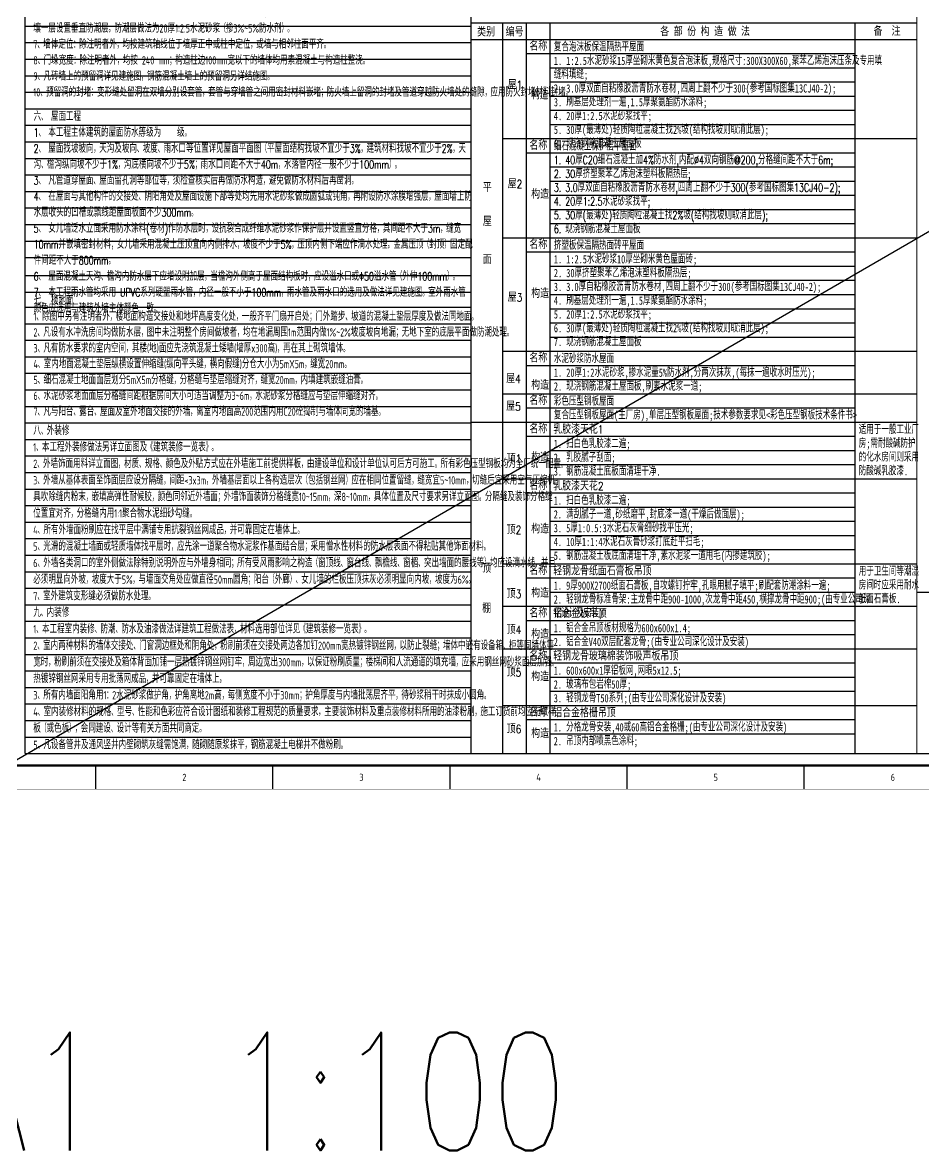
# Model space of a CAD drawing. Extents: x 93518 to 937116, y -359949 to 58022.
# Drawn here: x 689422 to 727567, y -57413 to -9662 of the extents above; entities that cross this region are included whole.
import ezdxf
from ezdxf.enums import TextEntityAlignment as Align

# ---------------------------------------------------------------- set-up
doc = ezdxf.new("R2010")
doc.units = 0
doc.header["$LTSCALE"] = 1000
doc.header["$MEASUREMENT"] = 0
doc.layers.get('0').update_dxf_attribs({"color": 8, "linetype": 'CONTINUOUS'})
for name, color, linetype in [('-人员定位', 6, 'CONTINUOUS'), ('55', 8, 'CONTINUOUS'), ('B', 8, 'CONTINUOUS'), ('PUB_TEXT', 8, 'CONTINUOUS'), ('工程做法表', 8, 'CONTINUOUS')]:
    doc.layers.add(name, color=color, linetype=linetype)
doc.styles.add('BIGFONT', font='geditxt.shx', dxfattribs={"bigfont": 'hztxt.shx'})
doc.styles.add('HZ', font='geditxt.shx', dxfattribs={"width": 0.8, "bigfont": 'dxt.shx'})
doc.styles.get("Standard").update_dxf_attribs({"font": 'GBENOR', "bigfont": 'GBCBIG'})
doc.styles.add('TK', font='geditxt.shx', dxfattribs={"width": 0.75, "bigfont": 'dxt.shx'})

# ---------------------------------------------------------------- blocks, each defined once
blk = doc.blocks.new('GEDI_WK_A11')
at = {"color": 3}
for p, q in [((75, 0), (75, 10)), ((150, 0), (150, 10)), ((225, 0), (225, 10)), ((300, 0), (300, 10)), ((375, 0), (375, 10))]:
    blk.add_line(p, q, dxfattribs=at)
for points, const_width in [([(0, 0), (1050, 0), (1050, 594), (0, 594)], 0.1), ([(25, 10), (1040, 10), (1040, 584), (25, 584)], 1)]:
    blk.add_lwpolyline(points, close=True, dxfattribs=dict(at, const_width=const_width))
for s, p in [('2', (112.5, 5)), ('3', (187.5, 5)), ('4', (262.5, 5)), ('5', (337.5, 5)), ('6', (412.5, 5))]:
    blk.add_text(s, height=3, dxfattribs=at).set_placement(p, align=Align.MIDDLE)
blk = doc.blocks.new('A$C7DF8697A')
blk.add_blockref('GEDI_WK_A11', (0, 0))
at = {"style": 'TK', "width": 0.85}
for tag, height, p in [('PROJECTNAME', 4.75, (985, 44)), ('PHASE', 4, (1027, 44)), ('DRAWINGNAME', 4.75, (995, 31))]:
    blk.add_attdef(tag, text='', height=height, dxfattribs=at).set_placement(p, align=Align.MIDDLE_CENTER)
for tag, p, height in [('APPROVE', (872, 32.75), 3.5), ('DESIGN', (917, 32.75), 3.5), ('REVIEW1', (872, 25.75), 3.5), ('DRAW', (917, 25.75), 3.5), ('REVIEW2', (872, 18.75), 3.5), ('PROPORTION', (917, 18.75), 3.5), ('DRAWINGNUMBER', (967, 18.5), 4), ('CHECK', (872, 11.75), 3.5), ('DATE', (917, 11.75), 3.5), ('VERSION', (1033, 11.75), 3.5)]:
    blk.add_attdef(tag, p, '', height=height, dxfattribs=at)

msp = doc.modelspace()

# ---------------------------------------------------------------- linework, layer by layer
at = {"layer": '-人员定位'}
msp.add_line((683699.6, -44038.7), (790694, 17940.5), dxfattribs=at)
at = {"layer": '55', "color": 6, "const_width": 12.8}
for points in [[(694322.9, -14224.1), (694391.3, -14224.1)], [(694356.2, -14224.1), (694356.2, -14465.6)], [(694417.7, -14224.1), (694486, -14224.1)], [(694450.9, -14224.1), (694450.9, -14465.6)], [(694322.9, -14465.6), (694391.3, -14465.6)], [(694417.7, -14465.6), (694486, -14465.6)]]:
    msp.add_lwpolyline(points, dxfattribs=at)
at = {"layer": '工程做法表', "const_width": 50}
for points in [[(689522.3, 14688.9), (743450.9, 14688.9), (743450.9, -40611.1), (727287.8, -40611.1)], [(689522.3, 14688.9), (743450.9, 14688.9), (743450.9, -40611.1), (727287.8, -40611.1)], [(689526.5, 14688.9), (689526.5, -40611.1)], [(708407.2, 14688.9), (708407.2, -40611.1)], [(727287.8, 14688.9), (727287.8, -40611.1)], [(689522.3, -40611.1), (727287.8, -40611.1)]]:
    msp.add_lwpolyline(points, dxfattribs=at)
at = {"layer": '工程做法表'}
for points in [[(689522.3, -9811.1), (708407.2, -9811.1)], [(708407.2, -9674.8), (727287.8, -9674.8)], [(709745.1, -9674.8), (709745.1, -40611.1)], [(710745.1, -9674.8), (710745.1, -40611.1)], [(711745.1, -9674.8), (711745.1, -40611.1)], [(724660.5, -9674.8), (724660.5, -40611.1)], [(708407.2, -10374.8), (727287.8, -10374.8)], [(689522.3, -10511.1), (708407.2, -10511.1)], [(710745.1, -10974.8), (724660.5, -10974.8)], [(689522.3, -11211.1), (708407.2, -11211.1)], [(689522.3, -11911.1), (708407.2, -11911.1)], [(711745.1, -11574.8), (724660.5, -11574.8)], [(711745.1, -12174.8), (724660.5, -12174.8)], [(689522.3, -12611.1), (708407.2, -12611.1)], [(711745.1, -12774.8), (724660.5, -12774.8)], [(689522.3, -13311.1), (708407.2, -13311.1)], [(711745.1, -13374.8), (724660.5, -13374.8)], [(689522.3, -14011.1), (708407.2, -14011.1)], [(711745.1, -13974.8), (724660.5, -13974.8)], [(689522.3, -14711.1), (708407.2, -14711.1)], [(709745.1, -14574.8), (727287.8, -14574.8)], [(710745.1, -15174.8), (724660.5, -15174.8)], [(689522.3, -15411.1), (708407.2, -15411.1)], [(689522.3, -16111.1), (708407.2, -16111.1)], [(711745.1, -15774.8), (724660.5, -15774.8)], [(711745.1, -16374.8), (724660.5, -16374.8)], [(689522.3, -16811.1), (708407.2, -16811.1)], [(689522.3, -16811.1), (708407.2, -16811.1)], [(711745.1, -16974.8), (724660.5, -16974.8)], [(689522.3, -17511.1), (708407.2, -17511.1)], [(711745.1, -17574.8), (724660.5, -17574.8)], [(689522.3, -18211.1), (708407.2, -18211.1)], [(711745.1, -18174.8), (724660.5, -18174.8)], [(689522.3, -18911.1), (708407.2, -18911.1)], [(709745.1, -18774.8), (727287.8, -18774.8)], [(710745.1, -19374.8), (724660.5, -19374.8)], [(689522.3, -19611.1), (708407.2, -19611.1)], [(711745.1, -19974.8), (724660.5, -19974.8)], [(689522.3, -20375.9), (708407.2, -20375.9)], [(711745.1, -20574.8), (724660.5, -20574.8)], [(689522.3, -21075.9), (708407.2, -21075.9)], [(711745.1, -21174.8), (724660.5, -21174.8)], [(689522.3, -21711.1), (708407.2, -21711.1)], [(711745.1, -21774.8), (724660.5, -21774.8)], [(689522.3, -22411.1), (708407.2, -22411.1)], [(711745.1, -22374.8), (724660.5, -22374.8)], [(689522.3, -23111.1), (708407.2, -23111.1)], [(711745.1, -22974.8), (724660.5, -22974.8)], [(689522.3, -23811.1), (708407.2, -23811.1)], [(709745.1, -23574.8), (727287.8, -23574.8)], [(710745.1, -24174.8), (724660.5, -24174.8)], [(689522.3, -24511.1), (708407.2, -24511.1)], [(711745.1, -24774.8), (724660.5, -24774.8)], [(689522.3, -25211.1), (708407.2, -25211.1)], [(709745.1, -25374.8), (727287.8, -25374.8)], [(689522.3, -25911.1), (708407.2, -25911.1)], [(710745.1, -25974.8), (724660.5, -25974.8)], [(689522.3, -26611.1), (708407.2, -26611.1)], [(708407.2, -26574.8), (727287.8, -26574.8)], [(710745.1, -27174.8), (724660.5, -27174.8)], [(689522.3, -27311.1), (708407.2, -27311.1)], [(689522.3, -28011.1), (708407.2, -28011.1)], [(711745.1, -27774.8), (724660.5, -27774.8)], [(711745.1, -28374.8), (724660.5, -28374.8)], [(689522.3, -28711.1), (708407.2, -28711.1)], [(709745.1, -28974.8), (727287.8, -28974.8)], [(689522.3, -29411.1), (708407.2, -29411.1)], [(710745.1, -29574.8), (724660.5, -29574.8)], [(689522.3, -30111.1), (708407.2, -30111.1)], [(711745.1, -30174.8), (724660.5, -30174.8)], [(689522.3, -30811.1), (708407.2, -30811.1)], [(711745.1, -30774.8), (724660.5, -30774.8)], [(689522.3, -31511.1), (708407.2, -31511.1)], [(711745.1, -31374.8), (724660.5, -31374.8)], [(711745.1, -31974.8), (724660.5, -31974.8)], [(689522.3, -32211.1), (708407.2, -32211.1)], [(689522.3, -32911.1), (708407.2, -32911.1)], [(709745.1, -32574.8), (727287.8, -32574.8)], [(710745.1, -33174.8), (724660.5, -33174.8)], [(689522.3, -33611.1), (708407.2, -33611.1)], [(711745.1, -33774.8), (724660.5, -33774.8)], [(727287.8, -33774.8), (743450.9, -33774.8)], [(689522.3, -34311.1), (708407.2, -34311.1)], [(709745.1, -34374.8), (727287.8, -34374.8)], [(689518, -35011.1), (708407.2, -35011.1)], [(710745.1, -34974.8), (724660.5, -34974.8)], [(711745.1, -34974.8), (724660.5, -34974.8)], [(689522.3, -35711.1), (708407.2, -35711.1)], [(711745.1, -35574.8), (724660.5, -35574.8)], [(711745.1, -35574.8), (724660.5, -35574.8)], [(709745.1, -36174.8), (727287.8, -36174.8)], [(689522.3, -36411.1), (708407.2, -36411.1)], [(689522.3, -37111.1), (708407.2, -37111.1)], [(689522.3, -37111.1), (708407.2, -37111.1)], [(710745.1, -36774.8), (724660.5, -36774.8)], [(711745.1, -36774.8), (724660.5, -36774.8)], [(711745.1, -37374.8), (724660.5, -37374.8)], [(689522.3, -37811.1), (708407.2, -37811.1)], [(689522.3, -37811.1), (708407.2, -37811.1)], [(711745.1, -37974.8), (724660.5, -37974.8)], [(711745.1, -37974.8), (724660.5, -37974.8)], [(689522.3, -38511.1), (708407.2, -38511.1)], [(709745.1, -38574.8), (727287.8, -38574.8)], [(689522.3, -39211.1), (708407.2, -39211.1)], [(710745.1, -39174.8), (724660.5, -39174.8)], [(711745.1, -39174.8), (724660.5, -39174.8)], [(689522.3, -39911.1), (708407.2, -39911.1)], [(711745.1, -39774.8), (724660.5, -39774.8)]]:
    msp.add_lwpolyline(points, dxfattribs=at)

# ---------------------------------------------------------------- block references
at = {"xscale": 100, "yscale": 100, "zscale": 100}
msp.add_blockref('A$C7DF8697A', (685022.3, -42116.5), dxfattribs=at)

# ---------------------------------------------------------------- texts
at = {"layer": 'B', "color": 0, "lineweight": 0, "style": 'HZ', "width": 0.75}
msp.add_text('A1  1:100', height=5000, dxfattribs=at).set_placement((686764.7, -57412.5))
at = {"layer": 'PUB_TEXT', "linetype": 'Continuous', "style": 'BIGFONT', "width": 0.8}
for s, p in [('类别', (709048.5, -10245.6)), ('编号', (710256.7, -10245.6)), ('备  注', (726025.9, -10214.9)), ('名称', (711261.3, -10845.6)), ('屋1', (710271.1, -12476.9)), ('名称', (711261.3, -15045.6)), ('平', (709100, -16824.7)), ('屋2', (710271.1, -16676.9)), ('屋', (709100, -18264)), ('名称', (711261.3, -19245.6)), ('面', (709100, -19881.8)), ('屋3', (710271.1, -21476.9)), ('名称', (711261.3, -24045.6)), ('屋4', (710209.7, -24921.6)), ('屋5', (710209.7, -26091.5)), ('名称', (711261.3, -25845.6)), ('名称', (711261.3, -27045.6)), ('顶1', (710230.6, -28304.5)), ('名称', (711261.3, -29445.6)), ('顶2', (710230.6, -31316.4)), ('顶', (709072.5, -32956.1)), ('名称', (711261.3, -33045.6)), ('顶3', (710230.6, -34028.4)), ('棚', (709072.5, -34644.8)), ('名称', (711261.3, -34845.6)), ('顶4', (710230.6, -35547.8)), ('名称', (711261.3, -36645.6)), ('顶5', (710230.6, -37347.8)), ('名称', (711261.3, -39045.6)), ('顶6', (710230.6, -39747.8))]:
    msp.add_text(s, height=350, dxfattribs=at).set_placement(p, align=Align.CENTER)
at = {"layer": 'PUB_TEXT', "linetype": 'Continuous', "width": 0.8}
for s, style, p in [('各 部 份 构 造 做 法', 'BIGFONT', (716424.9, -10226.5)), ('构造', 'HZ', (710957.7, -12912)), ('构造', 'BIGFONT', (710957.7, -17112)), ('构造', 'BIGFONT', (710957.7, -21312)), ('构造', 'BIGFONT', (710957.7, -25192.6)), ('乳胶漆天花1', 'BIGFONT', (711892.2, -27064.8)), ('构造', 'BIGFONT', (710957.7, -28250.7)), ('乳胶漆天花2', 'BIGFONT', (711892.2, -29464.8)), ('构造', 'BIGFONT', (710957.7, -31284.4)), ('轻钢龙骨纸面石膏板吊顶', 'BIGFONT', (711892.2, -33064.8)), ('构造', 'BIGFONT', (710957.7, -33996.4)), ('铝合金板吊顶', 'BIGFONT', (711892.2, -34864.8)), ('构造', 'BIGFONT', (710957.7, -35739.6)), ('轻钢龙骨玻璃棉装饰吸声板吊顶', 'BIGFONT', (711892.2, -36664.8)), ('构造', 'BIGFONT', (710957.7, -37539.6)), ('铝合金格栅吊顶', 'BIGFONT', (711892.2, -39064.8)), ('构造', 'BIGFONT', (710957.7, -39939.6))]:
    msp.add_text(s, height=350, dxfattribs=dict(at, style=style)).set_placement(p)
at = {"layer": 'PUB_TEXT', "linetype": 'Continuous', "char_height": 350, "attachment_point": 1}
for s, insert, width, line_spacing_factor, style in [('{\\W0.7;五\\Fgbenor,gbcbig|c134;、\\Fgeditxt,dxt|c134;墙体工程\\P\\Fgbenor,gbcbig|c134;1、\\Fgeditxt,dxt|c134;本工程基础墙\\Fgbenor,gbcbig|c134;、\\Fgeditxt,dxt|c134;内外承重墙所用砌体与砂浆材料\\Fgbenor,gbcbig|c134;、\\Fgeditxt,dxt|c134;强度标号详结施\\Fgbenor,gbcbig|c134;；\\Fgeditxt,dxt|c134;非承重墙与其他墙\\Fgbenor,gbcbig|c134;、\\Fgeditxt,dxt|c134;柱或楼地面连接以及门窗过梁构造应符合有关墙体标准图集构造的规定\\Fgbenor,gbcbig|c134;。\\Fgeditxt,dxt|c134;\\P\\Fgbenor,gbcbig|c134;2、\\Fgeditxt,dxt|c134;门窗洞口及一般孔洞过梁及墙体抗震构造措施详见本图册建筑工程做法表\\Fgbenor,gbcbig|c134;。\\Fgeditxt,dxt|c134;\\P\\Fgbenor,gbcbig|c134;3、\\Fgeditxt,dxt|c134;本工程选用的墙体材料\\Fgbenor,gbcbig|c134;：\\Fgeditxt,dxt|c134;\\P\\C6;蒸压加气混凝土砌块\\Fgbenor,gbcbig|c134;,ACB\\Fgeditxt,dxt|c134; \\Fgbenor,gbcbig|c134;A7.5\\Fgeditxt,dxt|c134; \\Fgbenor,gbcbig|c134;B06,\\Fgeditxt,dxt|c134;砌块主要规格尺寸为\\Fgbenor,gbcbig|c134;600x200(240)x250mm;\\Fgeditxt,dxt|c134;蒸压灰砂砖砌块\\Fgbenor,gbcbig|c134;,\\Fgeditxt,dxt|c134;强度等级\\Fgbenor,gbcbig|c134;MU10,\\Fgeditxt,dxt|c134;砌块主要规格尺寸为\\Fgbenor,gbcbig|c134;240x115x53mm。\\Fgeditxt,dxt|c134;\\C256;墙体的砌筑方法及施工措施应严格按国标\\Fgbenor,gbcbig|c134;<\\Fgeditxt,dxt|c134;砌体工程施工质量验收规范\\Fgbenor,gbcbig|c134;>(GB50203-2011)\\Fgeditxt,dxt|c134;和广东省标\\Fgbenor,gbcbig|c134;<\\Fgeditxt,dxt|c134;非承重混凝土小型砌块砌体工程技术规程\\Fgbenor,gbcbig|c134;>(DBJ/T15-18-97)\\Fgeditxt,dxt|c134;执行\\Fgbenor,gbcbig|c134;。\\Fgeditxt,dxt|c134;\\P\\Fgbenor,gbcbig|c134;4、\\Fgeditxt,dxt|c134;墙体砌筑用砂浆在防潮层以上用\\Fgbenor,gbcbig|c134;M5\\Fgeditxt,dxt|c134;混合砂浆\\Fgbenor,gbcbig|c134;；\\Fgeditxt,dxt|c134;防潮层以下用\\Fgbenor,gbcbig|c134;M10\\Fgeditxt,dxt|c134;水泥砂浆\\Fgbenor,gbcbig|c134;；\\Fgeditxt,dxt|c134;顶层砌筑砂浆强度\\Fgbenor,gbcbig|c134;M7.5。\\Fgeditxt,dxt|c134;灰砂砖\\Fgbenor,gbcbig|c134;、\\Fgeditxt,dxt|c134;加气混凝土砌块宜采用保水性强的砂浆砌筑或专用砂浆砌筑\\Fgbenor,gbcbig|c134;。\\Fgeditxt,dxt|c134;\\P\\Fgbenor,gbcbig|c134;5、\\Fgeditxt,dxt|c134;构造柱及圈梁\\Fgbenor,gbcbig|c134;：\\Fgeditxt,dxt|c134;做法详见本图册\\Fgbenor,gbcbig|c134;《\\Fgeditxt,dxt|c134;建筑工程做法表\\Fgbenor,gbcbig|c134;》。\\Fgeditxt,dxt|c134;\\P\\Fgbenor,gbcbig|c134;6、\\Fgeditxt,dxt|c134;防潮层\\Fgbenor,gbcbig|c134;：\\Fgeditxt,dxt|c134;砖墙或砌体墙身防潮层一般设于室内地面标高以下\\Fgbenor,gbcbig|c134;0.06m\\Fgeditxt,dxt|c134;处\\Fgbenor,gbcbig|c134;；\\Fgeditxt,dxt|c134;当两相邻房间之间室内地面有高差时\\Fgbenor,gbcbig|c134;，\\Fgeditxt,dxt|c134;应在墙身内设置高低两道水平防潮层\\Fgbenor,gbcbig|c134;，\\Fgeditxt,dxt|c134;并在靠土壤一层设置垂直防潮层\\Fgbenor,gbcbig|c134;。\\Fgeditxt,dxt|c134;防潮层做法为\\Fgbenor,gbcbig|c134;20\\Fgeditxt,dxt|c134;厚\\Fgbenor,gbcbig|c134;1:2.5\\Fgeditxt,dxt|c134;水泥砂浆\\Fgbenor,gbcbig|c134;（\\Fgeditxt,dxt|c134;掺\\Fgbenor,gbcbig|c134;3%~5%\\Fgeditxt,dxt|c134;防水剂\\Fgbenor,gbcbig|c134;）。\\Fgeditxt,dxt|c134;\\P\\Fgbenor,gbcbig|c134;7、\\Fgeditxt,dxt|c134;墙体定位\\Fgbenor,gbcbig|c134;：\\Fgeditxt,dxt|c134;除注明者外\\Fgbenor,gbcbig|c134;，\\Fgeditxt,dxt|c134;均按建筑轴线位于墙厚正中或柱中定位\\Fgbenor,gbcbig|c134;，\\Fgeditxt,dxt|c134;或墙与相邻柱面平齐\\Fgbenor,gbcbig|c134;。\\Fgeditxt,dxt|c134;\\P\\Fgbenor,gbcbig|c134;8、\\Fgeditxt,dxt|c134;门垛宽度\\Fgbenor,gbcbig|c134;：\\Fgeditxt,dxt|c134;除注明者外\\Fgbenor,gbcbig|c134;，\\Fgeditxt,dxt|c134;均按 \\Fgbenor,gbcbig|c134;\\C6;240\\Fgeditxt,dxt|c134; \\Fgbenor,gbcbig|c134;\\C256;mm；\\Fgeditxt,dxt|c134;构造柱边\\Fgbenor,gbcbig|c134;100mm\\Fgeditxt,dxt|c134;宽以下的墙体均用素混凝土与构造柱整浇\\Fgbenor,gbcbig|c134;。\\Fgeditxt,dxt|c134;\\P\\Fgbenor,gbcbig|c134;9、\\Fgeditxt,dxt|c134;凡砖墙上的预留洞详见建施图\\Fgbenor,gbcbig|c134;，\\Fgeditxt,dxt|c134;钢筋混凝土墙上的预留洞另详结施图\\Fgbenor,gbcbig|c134;。\\Fgeditxt,dxt|c134;\\P\\Fgbenor,gbcbig|c134;10、\\Fgeditxt,dxt|c134;预留洞的封堵\\Fgbenor,gbcbig|c134;：\\Fgeditxt,dxt|c134;变形缝处留洞在双墙分别设套管\\Fgbenor,gbcbig|c134;，\\Fgeditxt,dxt|c134;套管与穿墙管之间用密封材料嵌堵\\Fgbenor,gbcbig|c134;；\\Fgeditxt,dxt|c134;防火墙上留洞的封堵及管道穿越防火墙处的缝隙\\Fgbenor,gbcbig|c134;，\\Fgeditxt,dxt|c134;应用防火封堵材料封堵\\Fgbenor,gbcbig|c134;。}', (689878.5, -2966.6), 18528.702, 1.16, 'BIGFONT'), ('{\\W0.7;六\\Fgbenor,gbcbig|c134;、\\Fgeditxt,dxt|c134; 屋面工程\\P1\\Fgbenor,gbcbig|c134;、\\Fgeditxt,dxt|c134; 本工程主体建筑的屋面防水等级为 \\C6;  \\C256; 级\\Fgbenor,gbcbig|c134;。\\Fgeditxt,dxt|c134;\\P2\\Fgbenor,gbcbig|c134;、\\Fgeditxt,dxt|c134; 屋面找坡坡向\\Fgbenor,gbcbig|c134;，\\Fgeditxt,dxt|c134;天沟及坡向\\Fgbenor,gbcbig|c134;、\\Fgeditxt,dxt|c134;坡度\\Fgbenor,gbcbig|c134;、\\Fgeditxt,dxt|c134;雨水口等位置详见屋面平面图\\Fgbenor,gbcbig|c134;（\\Fgeditxt,dxt|c134;平屋面结构找坡不宜少于3%\\Fgbenor,gbcbig|c134;，\\Fgeditxt,dxt|c134;建筑材料找坡不宜少于2%\\Fgbenor,gbcbig|c134;，\\Fgeditxt,dxt|c134;天沟\\Fgbenor,gbcbig|c134;、\\Fgeditxt,dxt|c134;檐沟纵向坡不少于1%\\Fgbenor,gbcbig|c134;，\\Fgeditxt,dxt|c134;沟底横向坡不少于5%\\Fgbenor,gbcbig|c134;；\\Fgeditxt,dxt|c134;雨水口间距不大于40m\\Fgbenor,gbcbig|c134;，\\Fgeditxt,dxt|c134;水落管内径一般不少于100mm\\Fgbenor,gbcbig|c134;）。\\Fgeditxt,dxt|c134;\\P3\\Fgbenor,gbcbig|c134;、\\Fgeditxt,dxt|c134; 凡管道穿屋面\\Fgbenor,gbcbig|c134;、\\Fgeditxt,dxt|c134;屋面留孔洞等部位等\\Fgbenor,gbcbig|c134;，\\Fgeditxt,dxt|c134;须检查核实后再做防水构造\\Fgbenor,gbcbig|c134;，\\Fgeditxt,dxt|c134;避免做防水材料后再凿洞\\Fgbenor,gbcbig|c134;。\\Fgeditxt,dxt|c134;\\P4\\Fgbenor,gbcbig|c134;、\\Fgeditxt,dxt|c134; 在屋面与其他构件的交接处\\Fgbenor,gbcbig|c134;、\\Fgeditxt,dxt|c134;阴阳角处及屋面设施下部等处均先用水泥砂浆做成圆弧或钝角\\Fgbenor,gbcbig|c134;，\\Fgeditxt,dxt|c134;再附设防水涂膜增强层\\Fgbenor,gbcbig|c134;，\\Fgeditxt,dxt|c134;屋面墙上防水层收头的凹槽或飘线距屋面板面不少300mm\\Fgbenor,gbcbig|c134;。\\Fgeditxt,dxt|c134;\\P5\\Fgbenor,gbcbig|c134;、\\Fgeditxt,dxt|c134; 女儿墙泛水立面采用防水涂料(卷材)作防水层时\\Fgbenor,gbcbig|c134;，\\Fgeditxt,dxt|c134;设抗裂合成纤维水泥砂浆作保护层并设置竖直分格\\Fgbenor,gbcbig|c134;，\\Fgeditxt,dxt|c134;其间距不大于3m\\Fgbenor,gbcbig|c134;，\\Fgeditxt,dxt|c134;缝宽10mm并嵌填密封材料\\Fgbenor,gbcbig|c134;；\\Fgeditxt,dxt|c134;女儿墙采用混凝土压顶宜向内侧排水\\Fgbenor,gbcbig|c134;，\\Fgeditxt,dxt|c134;坡度不少于5%\\Fgbenor,gbcbig|c134;，\\Fgeditxt,dxt|c134;压顶内侧下端应作滴水处理\\Fgbenor,gbcbig|c134;。\\Fgeditxt,dxt|c134;金属压顶\\Fgbenor,gbcbig|c134;（\\Fgeditxt,dxt|c134;封顶\\Fgbenor,gbcbig|c134;）\\Fgeditxt,dxt|c134;固定配件间距不大于800mm\\Fgbenor,gbcbig|c134;。\\Fgeditxt,dxt|c134; \\P6\\Fgbenor,gbcbig|c134;、\\Fgeditxt,dxt|c134; 屋面混凝土天沟\\Fgbenor,gbcbig|c134;、\\Fgeditxt,dxt|c134;檐沟内防水层下应增设附加层\\Fgbenor,gbcbig|c134;，\\Fgeditxt,dxt|c134;当檐沟外侧高于屋面结构板时\\Fgbenor,gbcbig|c134;，\\Fgeditxt,dxt|c134;应设溢水口或Φ50溢水管\\Fgbenor,gbcbig|c134;（\\Fgeditxt,dxt|c134;外伸100mm\\Fgbenor,gbcbig|c134;）。\\Fgeditxt,dxt|c134;\\P7\\Fgbenor,gbcbig|c134;、\\Fgeditxt,dxt|c134; 本工程雨水管均采用 \\C6;UPVC系列硬塑雨水管\\Fgbenor,gbcbig|c134;\\C256;，\\Fgeditxt,dxt|c134;内径一般不小于100mm\\Fgbenor,gbcbig|c134;，\\Fgeditxt,dxt|c134;雨水管及雨水口的选用及做法详见建施图\\Fgbenor,gbcbig|c134;。\\Fgeditxt,dxt|c134;室外雨水管颜色应选用与建筑外墙主体颜色一致\\Fgbenor,gbcbig|c134;。}', (689891.3, -13466.6), 18532.97, 1.16, 'HZ'), ('{\\W0.7;七\\Fgbenor,gbcbig|c134;、\\Fgeditxt,dxt|c134; 楼地面\\P\\Fgbenor,gbcbig|c134;1、\\Fgeditxt,dxt|c134;除图中另有注明者外\\Fgbenor,gbcbig|c134;，\\Fgeditxt,dxt|c134;楼地面构造交接处和地坪高度变化处\\Fgbenor,gbcbig|c134;，\\Fgeditxt,dxt|c134;一般齐平门扇开启处\\Fgbenor,gbcbig|c134;；\\Fgeditxt,dxt|c134;门外踏步\\Fgbenor,gbcbig|c134;、\\Fgeditxt,dxt|c134;坡道的混凝土垫层厚度及做法同地面\\Fgbenor,gbcbig|c134;。\\Fgeditxt,dxt|c134;\\P\\Fgbenor,gbcbig|c134;2、\\Fgeditxt,dxt|c134;凡设有水冲洗房间均做防水层\\Fgbenor,gbcbig|c134;，\\Fgeditxt,dxt|c134;图中未注明整个房间做坡者\\Fgbenor,gbcbig|c134;，\\Fgeditxt,dxt|c134;均在地漏周围\\Fgbenor,gbcbig|c134;1m\\Fgeditxt,dxt|c134;范围内做\\Fgbenor,gbcbig|c134;1%~2%\\Fgeditxt,dxt|c134;坡度坡向地漏\\Fgbenor,gbcbig|c134;；\\Fgeditxt,dxt|c134;无地下室的底层平面做防潮处理\\Fgbenor,gbcbig|c134;。\\Fgeditxt,dxt|c134;\\P\\Fgbenor,gbcbig|c134;3、\\Fgeditxt,dxt|c134;凡有防水要求的室内空间\\Fgbenor,gbcbig|c134;，\\Fgeditxt,dxt|c134;其楼\\Fgbenor,gbcbig|c134;(\\Fgeditxt,dxt|c134;地\\Fgbenor,gbcbig|c134;)\\Fgeditxt,dxt|c134;面应先浇筑混凝土矮墙\\Fgbenor,gbcbig|c134;(\\Fgeditxt,dxt|c134;墙厚\\Fgbenor,gbcbig|c134;x300\\Fgeditxt,dxt|c134;高\\Fgbenor,gbcbig|c134;)，\\Fgeditxt,dxt|c134;再在其上砌筑墙体\\Fgbenor,gbcbig|c134;。\\Fgeditxt,dxt|c134;\\P\\Fgbenor,gbcbig|c134;4、\\Fgeditxt,dxt|c134;室内地面混凝土垫层纵横设置伸缩缝\\Fgbenor,gbcbig|c134;(\\Fgeditxt,dxt|c134;纵向平头缝\\Fgbenor,gbcbig|c134;，\\Fgeditxt,dxt|c134;横向假缝\\Fgbenor,gbcbig|c134;)\\Fgeditxt,dxt|c134;分仓大小为\\Fgbenor,gbcbig|c134;5mX5m，\\Fgeditxt,dxt|c134;缝宽\\Fgbenor,gbcbig|c134;20mm。\\Fgeditxt,dxt|c134;\\P\\Fgbenor,gbcbig|c134;5、\\Fgeditxt,dxt|c134;细石混凝土地面面层划分\\Fgbenor,gbcbig|c134;5mX5m\\Fgeditxt,dxt|c134;分格缝\\Fgbenor,gbcbig|c134;，\\Fgeditxt,dxt|c134;分格缝与垫层缩缝对齐\\Fgbenor,gbcbig|c134;，\\Fgeditxt,dxt|c134;缝宽\\Fgbenor,gbcbig|c134;20mm，\\Fgeditxt,dxt|c134;内填建筑嵌缝油膏\\Fgbenor,gbcbig|c134;。\\Fgeditxt,dxt|c134;\\P\\Fgbenor,gbcbig|c134;6、\\Fgeditxt,dxt|c134;水泥砂浆地面面层分格缝间距根据房间大小可适当调整为\\Fgbenor,gbcbig|c134;3~6m，\\Fgeditxt,dxt|c134;水泥砂浆分格缝应与垫层伸缩缝对齐\\Fgbenor,gbcbig|c134;。\\Fgeditxt,dxt|c134;\\P\\Fgbenor,gbcbig|c134;7、\\Fgeditxt,dxt|c134;凡与阳台\\Fgbenor,gbcbig|c134;、\\Fgeditxt,dxt|c134;露台\\Fgbenor,gbcbig|c134;、\\Fgeditxt,dxt|c134;屋面及室外地面交接的外墙\\Fgbenor,gbcbig|c134;，\\Fgeditxt,dxt|c134;离室内地面高\\Fgbenor,gbcbig|c134;200\\Fgeditxt,dxt|c134;范围内用\\Fgbenor,gbcbig|c134;C20\\Fgeditxt,dxt|c134;砼捣制与墙体同宽的墙基\\Fgbenor,gbcbig|c134;。}', (689882.8, -21262.3), 18587.731, 1.15, 'BIGFONT'), ('{\\W0.7;八\\Fgbenor,gbcbig|c134;、\\Fgeditxt,dxt|c134;外装修\\P\\Fgbenor,gbcbig|c134;1、\\Fgeditxt,dxt|c134;本工程外装修做法另详立面图及\\Fgbenor,gbcbig|c134;《\\Fgeditxt,dxt|c134;建筑装修一览表\\Fgbenor,gbcbig|c134;》。\\Fgeditxt,dxt|c134;\\P\\Fgbenor,gbcbig|c134;2、\\Fgeditxt,dxt|c134;外墙饰面用料详立面图\\Fgbenor,gbcbig|c134;，\\Fgeditxt,dxt|c134;材质\\Fgbenor,gbcbig|c134;、\\Fgeditxt,dxt|c134;规格\\Fgbenor,gbcbig|c134;、\\Fgeditxt,dxt|c134;颜色及外贴方式应在外墙施工前提供样板\\Fgbenor,gbcbig|c134;，\\Fgeditxt,dxt|c134;由建设单位和设计单位认可后方可施工\\Fgbenor,gbcbig|c134;。\\Fgeditxt,dxt|c134;所有彩色压型钢板均为全厂统一配置\\Fgbenor,gbcbig|c134;。\\Fgeditxt,dxt|c134;\\P\\Fgbenor,gbcbig|c134;3、\\Fgeditxt,dxt|c134;外墙从基体表面至饰面层应设分隔缝\\Fgbenor,gbcbig|c134;，\\Fgeditxt,dxt|c134;间距\\Fgbenor,gbcbig|c134;<3x3m，\\Fgeditxt,dxt|c134;外墙基层面以上各构造层次\\Fgbenor,gbcbig|c134;（\\Fgeditxt,dxt|c134;包括钢丝网\\Fgbenor,gbcbig|c134;）\\Fgeditxt,dxt|c134;应在相同位置留缝\\Fgbenor,gbcbig|c134;，\\Fgeditxt,dxt|c134;缝宽宜\\Fgbenor,gbcbig|c134;5~10mm，\\Fgeditxt,dxt|c134;切缝后宜采用空气压缩机具吹除缝内粉末\\Fgbenor,gbcbig|c134;，\\Fgeditxt,dxt|c134;嵌填高弹性耐候胶\\Fgbenor,gbcbig|c134;，\\Fgeditxt,dxt|c134;颜色同邻近外墙面\\Fgbenor,gbcbig|c134;；\\Fgeditxt,dxt|c134;外墙饰面装饰分格缝宽\\Fgbenor,gbcbig|c134;10~15mm，\\Fgeditxt,dxt|c134;深\\Fgbenor,gbcbig|c134;8~10mm，\\Fgeditxt,dxt|c134;具体位置及尺寸要求另详立面图\\Fgbenor,gbcbig|c134;。\\Fgeditxt,dxt|c134;分隔缝及装饰分格缝位置宜对齐\\Fgbenor,gbcbig|c134;，\\Fgeditxt,dxt|c134;分格缝内用\\Fgbenor,gbcbig|c134;1:1\\Fgeditxt,dxt|c134;聚合物水泥细砂勾缝\\Fgbenor,gbcbig|c134;。\\P4、\\Fgeditxt,dxt|c134;所有外墙面粉刷应在找平层中满铺专用抗裂钢丝网成品\\Fgbenor,gbcbig|c134;，\\Fgeditxt,dxt|c134;并可靠固定在墙体上\\Fgbenor,gbcbig|c134;。\\Fgeditxt,dxt|c134;\\P\\Fgbenor,gbcbig|c134;5、\\Fgeditxt,dxt|c134;光滑的混凝土墙面或轻质墙体找平层时\\Fgbenor,gbcbig|c134;，\\Fgeditxt,dxt|c134;应先涂一道聚合物水泥浆作基面结合层\\Fgbenor,gbcbig|c134;；\\Fgeditxt,dxt|c134;采用憎水性材料的防水层表面不得粘贴其他饰面材料\\Fgbenor,gbcbig|c134;。\\Fgeditxt,dxt|c134;\\P\\Fgbenor,gbcbig|c134;6、\\Fgeditxt,dxt|c134;外墙各类洞口的室外侧做法除特别说明外应与外墙身相同\\Fgbenor,gbcbig|c134;；\\Fgeditxt,dxt|c134;所有受风雨影响之构造\\Fgbenor,gbcbig|c134;（\\Fgeditxt,dxt|c134;窗顶线\\Fgbenor,gbcbig|c134;、\\Fgeditxt,dxt|c134;窗台线\\Fgbenor,gbcbig|c134;、\\Fgeditxt,dxt|c134;飘檐线\\Fgbenor,gbcbig|c134;、\\Fgeditxt,dxt|c134;窗楣\\Fgbenor,gbcbig|c134;、\\Fgeditxt,dxt|c134;突出墙面的腰线等\\Fgbenor,gbcbig|c134;）\\Fgeditxt,dxt|c134;均应设滴水线\\Fgbenor,gbcbig|c134;，\\Fgeditxt,dxt|c134;并且必须明显向外坡\\Fgbenor,gbcbig|c134;，\\Fgeditxt,dxt|c134;坡度大于\\Fgbenor,gbcbig|c134;5%，\\Fgeditxt,dxt|c134;与墙面交角处应做直径\\Fgbenor,gbcbig|c134;50mm\\Fgeditxt,dxt|c134;圆角\\Fgbenor,gbcbig|c134;；\\Fgeditxt,dxt|c134;阳台\\Fgbenor,gbcbig|c134;（\\Fgeditxt,dxt|c134;外廊\\Fgbenor,gbcbig|c134;）、\\Fgeditxt,dxt|c134;女儿墙的栏板压顶抹灰必须明显向内坡\\Fgbenor,gbcbig|c134;，\\Fgeditxt,dxt|c134;坡度为\\Fgbenor,gbcbig|c134;6%。\\Fgeditxt,dxt|c134;\\P\\Fgbenor,gbcbig|c134;7、\\Fgeditxt,dxt|c134;室外建筑变形缝必须做防水处理\\Fgbenor,gbcbig|c134;。}', (689874.2, -26766.6), 18528.702, 1.2, 'BIGFONT'), ('{\\W0.7;九\\Fgbenor,gbcbig|c134;、\\Fgeditxt,dxt|c134;内装修\\P\\Fgbenor,gbcbig|c134;1、\\Fgeditxt,dxt|c134;本工程室内装修\\Fgbenor,gbcbig|c134;、\\Fgeditxt,dxt|c134;防潮\\Fgbenor,gbcbig|c134;、\\Fgeditxt,dxt|c134;防水及油漆做法详建筑工程做法表\\Fgbenor,gbcbig|c134;，\\Fgeditxt,dxt|c134;材料选用部位详见\\Fgbenor,gbcbig|c134;《\\Fgeditxt,dxt|c134;建筑装修一览表\\Fgbenor,gbcbig|c134;》。\\Fgeditxt,dxt|c134;\\P\\Fgbenor,gbcbig|c134;2、\\Fgeditxt,dxt|c134;室内两种材料的墙体交接处\\Fgbenor,gbcbig|c134;、\\Fgeditxt,dxt|c134;门窗洞边框处和阴角处\\Fgbenor,gbcbig|c134;，\\Fgeditxt,dxt|c134;粉刷前须在交接处两边各加钉\\Fgbenor,gbcbig|c134;200mm\\Fgeditxt,dxt|c134;宽热镀锌钢丝网\\Fgbenor,gbcbig|c134;，\\Fgeditxt,dxt|c134;以防止裂缝\\Fgbenor,gbcbig|c134;；\\Fgeditxt,dxt|c134;墙体中嵌有设备箱\\Fgbenor,gbcbig|c134;、\\Fgeditxt,dxt|c134;柜等同墙体等宽时\\Fgbenor,gbcbig|c134;，\\Fgeditxt,dxt|c134;粉刷前须在交接处及箱体背面加铺一层热镀锌钢丝网钉牢\\Fgbenor,gbcbig|c134;，\\Fgeditxt,dxt|c134;周边宽出\\Fgbenor,gbcbig|c134;300mm，\\Fgeditxt,dxt|c134;以保证粉刷质量\\Fgbenor,gbcbig|c134;；\\Fgeditxt,dxt|c134;楼梯间和人流通道的填充墙\\Fgbenor,gbcbig|c134;，\\Fgeditxt,dxt|c134;应采用钢丝网砂浆面层加强\\Fgbenor,gbcbig|c134;。\\Fgeditxt,dxt|c134;热镀锌钢丝网采用专用批荡网成品\\Fgbenor,gbcbig|c134;，\\Fgeditxt,dxt|c134;并可靠固定在墙体上\\Fgbenor,gbcbig|c134;。\\Fgeditxt,dxt|c134;\\P\\Fgbenor,gbcbig|c134;3、\\Fgeditxt,dxt|c134;所有内墙面阳角用\\Fgbenor,gbcbig|c134;1：2\\Fgeditxt,dxt|c134;水泥砂浆做护角\\Fgbenor,gbcbig|c134;，\\Fgeditxt,dxt|c134;护角离地\\Fgbenor,gbcbig|c134;2m\\Fgeditxt,dxt|c134;高\\Fgbenor,gbcbig|c134;，\\Fgeditxt,dxt|c134;每侧宽度不小于\\Fgbenor,gbcbig|c134;30mm；\\Fgeditxt,dxt|c134;护角厚度与内墙批荡层齐平\\Fgbenor,gbcbig|c134;，\\Fgeditxt,dxt|c134;待砂浆稍干时抹成小圆角\\Fgbenor,gbcbig|c134;。\\Fgeditxt,dxt|c134;\\P\\Fgbenor,gbcbig|c134;4、\\Fgeditxt,dxt|c134;室内装修材料的规格\\Fgbenor,gbcbig|c134;、\\Fgeditxt,dxt|c134;型号\\Fgbenor,gbcbig|c134;、\\Fgeditxt,dxt|c134;性能和色彩应符合设计图纸和装修工程规范的质量要求\\Fgbenor,gbcbig|c134;，\\Fgeditxt,dxt|c134;主要装饰材料及重点装修材料所用的油漆粉刷\\Fgbenor,gbcbig|c134;，\\Fgeditxt,dxt|c134;施工订货前均应先取样板\\Fgbenor,gbcbig|c134;（\\Fgeditxt,dxt|c134;或色板\\Fgbenor,gbcbig|c134;），\\Fgeditxt,dxt|c134;会同建设\\Fgbenor,gbcbig|c134;、\\Fgeditxt,dxt|c134;设计等有关方面共同商定\\Fgbenor,gbcbig|c134;。\\Fgeditxt,dxt|c134;\\P\\Fgbenor,gbcbig|c134;5、\\Fgeditxt,dxt|c134;凡设备管井及通风竖井内壁砌筑灰缝需饱满\\Fgbenor,gbcbig|c134;，\\Fgeditxt,dxt|c134;随砌随原浆抹平\\Fgbenor,gbcbig|c134;，\\Fgeditxt,dxt|c134;钢筋混凝土电梯井不做粉刷\\Fgbenor,gbcbig|c134;。}', (689878.5, -34466.6), 18524.434, 1.2, 'HZ')]:
    msp.add_mtext(s, dxfattribs=dict(at, insert=insert, width=width, line_spacing_factor=line_spacing_factor, style=style))
at = {"layer": 'PUB_TEXT', "linetype": 'Continuous', "char_height": 350, "attachment_point": 1, "style": 'HZ'}
for s, insert, width in [('{\\W0.7;复合泡沫板保温隔热平屋面\\P\\fSimSun|b0|i0|c134|p2;1. 1:2.5\\Fgeditxt,dxt|c134;水泥砂浆\\fSimSun|b0|i0|c134|p2;15\\Fgeditxt,dxt|c134;厚坐砌米黄色复合泡沫板\\fSimSun|b0|i0|c134|p2;,\\Fgeditxt,dxt|c134;规格尺寸\\fSimSun|b0|i0|c134|p2;:300X300X60,\\Fgeditxt,dxt|c134;聚苯乙烯泡沫压条及专用填缝料填缝\\fSimSun|b0|i0|c134|p2;; \\P2. 3.0\\Fgeditxt,dxt|c134;厚双面自粘橡胶沥青防水卷材\\fSimSun|b0|i0|c134|p2;,\\Fgeditxt,dxt|c134;四周上翻不少于\\fSimSun|b0|i0|c134|p2;300(\\Fgeditxt,dxt|c134;参考国标图集\\fSimSun|b0|i0|c134|p2;13CJ40-2);     \\P3. \\Fgeditxt,dxt|c134;刷基层处理剂一遍\\fSimSun|b0|i0|c134|p2;,1.5\\Fgeditxt,dxt|c134;厚聚氨酯防水涂料\\fSimSun|b0|i0|c134|p2;; \\P4. 20\\Fgeditxt,dxt|c134;厚\\fSimSun|b0|i0|c134|p2;1:2.5\\Fgeditxt,dxt|c134;水泥砂浆找平\\fSimSun|b0|i0|c134|p2;; \\P5. 30\\Fgeditxt,dxt|c134;厚\\fSimSun|b0|i0|c134|p2;(\\Fgeditxt,dxt|c134;最薄处\\fSimSun|b0|i0|c134|p2;)\\Fgeditxt,dxt|c134;轻质陶粒混凝土找\\fSimSun|b0|i0|c134|p2;2%\\Fgeditxt,dxt|c134;坡\\fSimSun|b0|i0|c134|p2;(\\Fgeditxt,dxt|c134;结构找坡则取消此层\\fSimSun|b0|i0|c134|p2;); \\P6. \\Fgeditxt,dxt|c134;现浇钢筋混凝土屋面板 }', (711918.1, -10523.7), 13198.97), ('{\\W0.7;细石混凝土保护层平屋面\\P1. 40厚C20细石混凝土加4%防水剂,内配∅4双向钢筋@200,分格缝间距不大于6m; \\P2. 30厚挤塑聚苯乙烯泡沫塑料板隔热层;     \\P3. 3.0厚双面自粘橡胶沥青防水卷材,四周上翻不少于300(参考国标图集13CJ40-2); \\P4. 20厚1:2.5水泥砂浆找平; \\P5. 30厚(最薄处)轻质陶粒混凝土找2%坡(结构找坡则取消此层); \\P6. 现浇钢筋混凝土屋面板 }', (711918.1, -14723.7), 13198.97), ('{\\W0.7;挤塑板保温隔热面砖平屋面\\P\\fSimSun|b0|i0|c134|p2;1. 1:2.5\\Fgeditxt,dxt|c134;水泥砂浆\\fSimSun|b0|i0|c134|p2;10\\Fgeditxt,dxt|c134;厚坐砌米黄色屋面砖\\fSimSun|b0|i0|c134|p2;;\\P2. 30\\Fgeditxt,dxt|c134;厚挤塑聚苯乙烯泡沫塑料板隔热层\\fSimSun|b0|i0|c134|p2;;     \\P3. 3.0\\Fgeditxt,dxt|c134;厚自粘橡胶沥青防水卷材\\fSimSun|b0|i0|c134|p2;,\\Fgeditxt,dxt|c134;四周上翻不少于\\fSimSun|b0|i0|c134|p2;300(\\Fgeditxt,dxt|c134;参考国标图集\\fSimSun|b0|i0|c134|p2;13CJ40-2); \\P4. \\Fgeditxt,dxt|c134;刷基层处理剂一遍\\fSimSun|b0|i0|c134|p2;,1.5\\Fgeditxt,dxt|c134;厚聚氨酯防水涂料\\fSimSun|b0|i0|c134|p2;; \\P5. 20\\Fgeditxt,dxt|c134;厚\\fSimSun|b0|i0|c134|p2;1:2.5\\Fgeditxt,dxt|c134;水泥砂浆找平\\fSimSun|b0|i0|c134|p2;; \\P6. 30\\Fgeditxt,dxt|c134;厚\\fSimSun|b0|i0|c134|p2;(\\Fgeditxt,dxt|c134;最薄处\\fSimSun|b0|i0|c134|p2;)\\Fgeditxt,dxt|c134;轻质陶粒混凝土找\\fSimSun|b0|i0|c134|p2;2%\\Fgeditxt,dxt|c134;坡\\fSimSun|b0|i0|c134|p2;(\\Fgeditxt,dxt|c134;结构找坡则取消此层\\fSimSun|b0|i0|c134|p2;); \\P7. \\Fgeditxt,dxt|c134;现浇钢筋混凝土屋面板 }', (711918.1, -18923.7), 13198.97), ('{\\W0.7;水泥砂浆防水屋面\\P\\fSimSun|b0|i0|c134|p2;1. 20\\Fgeditxt,dxt|c134;厚\\fSimSun|b0|i0|c134|p2;1:2\\Fgeditxt,dxt|c134;水泥砂浆\\fSimSun|b0|i0|c134|p2;,\\Fgeditxt,dxt|c134;掺水泥量\\fSimSun|b0|i0|c134|p2;5%\\Fgeditxt,dxt|c134;防水剂\\fSimSun|b0|i0|c134|p2;,\\Fgeditxt,dxt|c134;分两次抹灰\\fSimSun|b0|i0|c134|p2;,(\\Fgeditxt,dxt|c134;每抹一遍收水时压光\\fSimSun|b0|i0|c134|p2;);\\P2. \\Fgeditxt,dxt|c134;现浇钢筋混凝土屋面板\\fSimSun|b0|i0|c134|p2;,\\Fgeditxt,dxt|c134;刷素水泥浆一道\\fSimSun|b0|i0|c134|p2;;}', (711918.1, -23723.7), 12745.052), ('{\\W0.7;彩色压型钢板屋面\\P复合压型钢板屋面\\fSimSun|b0|i0|c134|p2;(\\Fgeditxt,dxt|c134;主厂房\\fSimSun|b0|i0|c134|p2;),\\Fgeditxt,dxt|c134;单层压型钢板屋面\\fSimSun|b0|i0|c134|p2;;\\Fgeditxt,dxt|c134;技术参数要求见\\fSimSun|b0|i0|c134|p2;<\\Fgeditxt,dxt|c134;彩色压型钢板技术条件书\\fSimSun|b0|i0|c134|p2;>}', (711918.1, -25523.7), 12745.052), ('{\\W0.7;适用于一般工业厂房\\fSimSun|b0|i0|c134|p2;;\\Fgeditxt,dxt|c134;需耐酸碱防护的化水房间则采用防酸碱乳胶漆\\fSimSun|b0|i0|c134|p2;.}', (724829.5, -26723.7), 2458.301), ('{\\fSimSun|b0|i0|c134|p2;\\W0.7;1. \\Fgeditxt,dxt|c134;扫白色乳胶漆二遍\\fSimSun|b0|i0|c134|p2;;\\P2. \\Fgeditxt,dxt|c134;乳胶腻子刮面\\fSimSun|b0|i0|c134|p2;;\\P3. \\Fgeditxt,dxt|c134;钢筋混凝土底板面清理干净\\fSimSun|b0|i0|c134|p2;.}', (711914.1, -27323.7), 8336.461), ('{\\fSimSun|b0|i0|c134|p2;\\W0.7;1. \\Fgeditxt,dxt|c134;扫白色乳胶漆二遍\\fSimSun|b0|i0|c134|p2;;\\P2. \\Fgeditxt,dxt|c134;满刮腻子一道\\fSimSun|b0|i0|c134|p2;,\\Fgeditxt,dxt|c134;砂纸磨平\\fSimSun|b0|i0|c134|p2;,\\Fgeditxt,dxt|c134;封底漆一道\\fSimSun|b0|i0|c134|p2;(\\Fgeditxt,dxt|c134;干燥后做面层\\fSimSun|b0|i0|c134|p2;);\\P3. 5\\Fgeditxt,dxt|c134;厚\\fSimSun|b0|i0|c134|p2;1:0.5:3\\Fgeditxt,dxt|c134;水泥石灰膏细砂找平压光\\fSimSun|b0|i0|c134|p2;;\\P4. 10\\Fgeditxt,dxt|c134;厚\\fSimSun|b0|i0|c134|p2;1:1:4\\Fgeditxt,dxt|c134;水泥石灰膏砂浆打底赶平扫毛\\fSimSun|b0|i0|c134|p2;;\\P5. \\Fgeditxt,dxt|c134;钢筋混凝土板底面清理干净\\fSimSun|b0|i0|c134|p2;,\\Fgeditxt,dxt|c134;素水泥浆一道甩毛\\fSimSun|b0|i0|c134|p2;(\\Fgeditxt,dxt|c134;内掺建筑胶\\fSimSun|b0|i0|c134|p2;);}', (711913.6, -29723.7), 8336.461), ('{\\W0.7;用于卫生间等潮湿房间时应采用耐水纸面石膏板\\fSimSun|b0|i0|c134|p2;.}', (724829.5, -32723.7), 2458.301), ('{\\fSimSun|b0|i0|c134|p2;\\W0.7;1. 9\\Fgeditxt,dxt|c134;厚\\fSimSun|b0|i0|c134|p2;900X2700\\Fgeditxt,dxt|c134;纸面石膏板\\fSimSun|b0|i0|c134|p2;,\\Fgeditxt,dxt|c134;自攻螺钉拧牢\\fSimSun|b0|i0|c134|p2;,\\Fgeditxt,dxt|c134;孔眼用腻子填平\\fSimSun|b0|i0|c134|p2;;\\Fgeditxt,dxt|c134;刷配套防潮涂料一遍\\fSimSun|b0|i0|c134|p2;;\\P2. \\Fgeditxt,dxt|c134;轻钢龙骨标准骨架\\fSimSun|b0|i0|c134|p2;:\\Fgeditxt,dxt|c134;主龙骨中距\\fSimSun|b0|i0|c134|p2;900-1000,\\Fgeditxt,dxt|c134;次龙骨中距\\fSimSun|b0|i0|c134|p2;450,\\Fgeditxt,dxt|c134;横撑龙骨中距\\fSimSun|b0|i0|c134|p2;900;(\\Fgeditxt,dxt|c134;由专业公司深化设计及安装\\fSimSun|b0|i0|c134|p2;)}', (711913.6, -33323.7), 12746.888), ('{\\fSimSun|b0|i0|c134|p2;\\W0.7;1. \\Fgeditxt,dxt|c134;铝合金吊顶板材规格为\\fSimSun|b0|i0|c134|p2;600x600x1.4;\\P2. \\Fgeditxt,dxt|c134;铝合金\\fSimSun|b0|i0|c134|p2;V40\\Fgeditxt,dxt|c134;双层配套龙骨\\fSimSun|b0|i0|c134|p2;;(\\Fgeditxt,dxt|c134;由专业公司深化设计及安装\\fSimSun|b0|i0|c134|p2;)}', (711913.6, -35123.7), 11559.456), ('{\\fSimSun|b0|i0|c134|p2;\\W0.7;1. 600x600x1\\Fgeditxt,dxt|c134;厚铝板网\\fSimSun|b0|i0|c134|p2;,\\Fgeditxt,dxt|c134;网眼\\fSimSun|b0|i0|c134|p2;5x12.5;\\P2. \\Fgeditxt,dxt|c134;玻璃布包岩棉\\fSimSun|b0|i0|c134|p2;50\\Fgeditxt,dxt|c134;厚\\fSimSun|b0|i0|c134|p2;;\\P3. \\Fgeditxt,dxt|c134;轻钢龙骨\\fSimSun|b0|i0|c134|p2;T50\\Fgeditxt,dxt|c134;系列\\fSimSun|b0|i0|c134|p2;;(\\Fgeditxt,dxt|c134;由专业公司深化设计及安装\\fSimSun|b0|i0|c134|p2;)}', (711913.6, -36923.7), 11559.456), ('{\\fSimSun|b0|i0|c134|p2;\\W0.7;1. \\Fgeditxt,dxt|c134;分格龙骨安装\\fSimSun|b0|i0|c134|p2;,40\\Fgeditxt,dxt|c134;或\\fSimSun|b0|i0|c134|p2;60\\Fgeditxt,dxt|c134;高铝合金格栅\\fSimSun|b0|i0|c134|p2;;(\\Fgeditxt,dxt|c134;由专业公司深化设计及安装\\fSimSun|b0|i0|c134|p2;)\\P2. \\Fgeditxt,dxt|c134;吊顶内部喷黑色涂料\\fSimSun|b0|i0|c134|p2;;}', (711913.6, -39323.7), 11559.456)]:
    msp.add_mtext(s, dxfattribs=dict(at, insert=insert, width=width))

doc.saveas('drawing.dxf')
